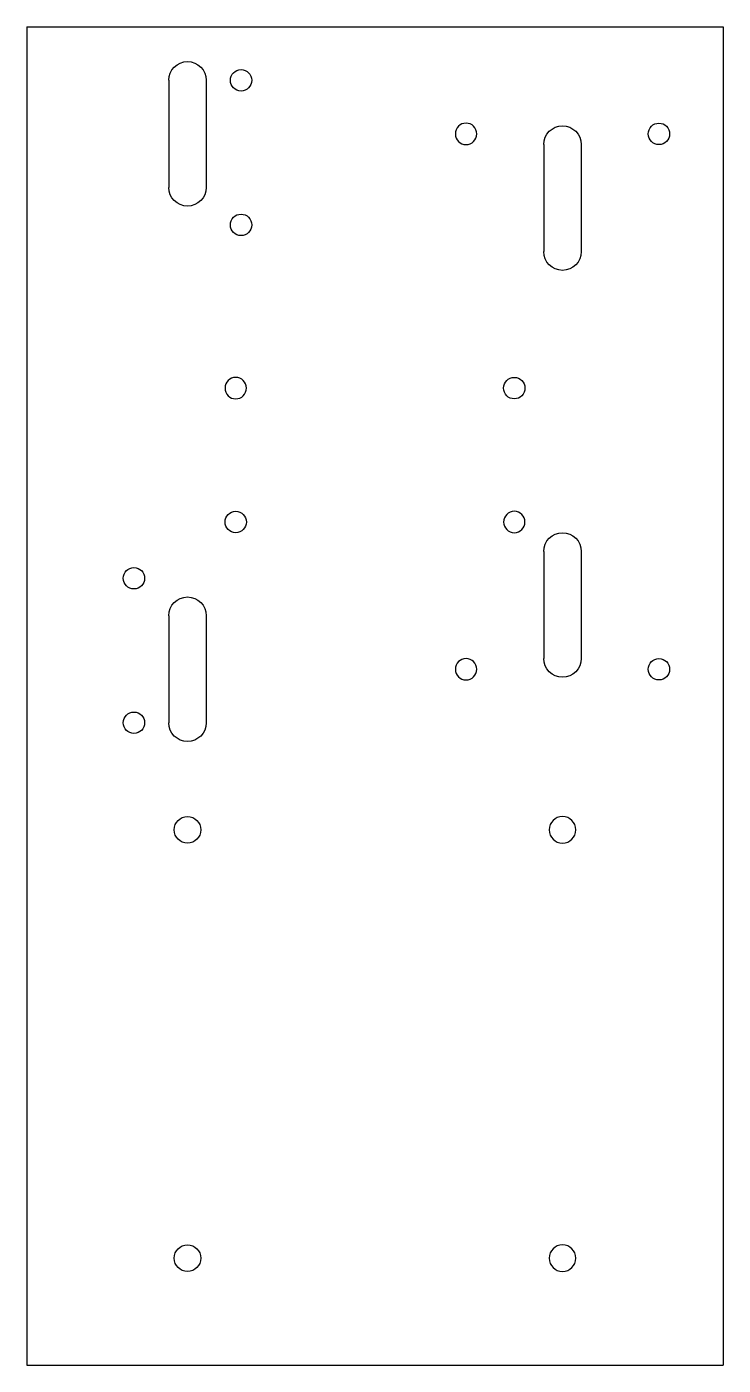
# Model space of a CAD drawing. Extents: x -65 to 65, y -125 to 125.
import ezdxf

# ---------------------------------------------------------------- set-up
doc = ezdxf.new("R2010")
doc.units = 0
doc.layers.add('VISIBLE', color=7, linetype='CONTINUOUS')

msp = doc.modelspace()

# ---------------------------------------------------------------- linework, layer by layer
at = {"layer": 'VISIBLE'}
for p, q in [((-65, 125), (-65, -125)), ((-65, 125), (65, 125)), ((65, 125), (65, -125)), ((-38.5, 115), (-38.5, 95)), ((-31.5, 115), (-31.5, 95)), ((31.5, 103), (31.5, 83)), ((38.5, 103), (38.5, 83)), ((31.5, 27), (31.5, 7)), ((38.5, 27), (38.5, 7)), ((-38.5, 15), (-38.5, -5)), ((-31.5, 15), (-31.5, -5)), ((-65, -125), (65, -125))]:
    msp.add_line(p, q, dxfattribs=at)
for centre, radius in [((-25, 115), 2), ((53, 105), 2), ((-25, 88), 2), ((26, 57.5), 2), ((-26, 32.5), 2), ((-45, 22), 2), ((53, 5), 2), ((-45, -5), 2), ((-35, -25), 2.5), ((-35, -105), 2.5)]:
    msp.add_circle(centre, radius, dxfattribs=at)
at = {"layer": 'VISIBLE', "extrusion": (0, 0, -1)}
for centre, radius in [((-17, 105), 2), ((26, 57.5), 2), ((-26, 32.5), 2), ((-17, 5), 2), ((-35, -25), 2.5), ((-35, -105), 2.5)]:
    msp.add_circle(centre, radius, dxfattribs=at)
for centre, start, end in [((35, 115), 0, 180), ((-35, 103), 0, 180), ((35, 95), 180, 0), ((-35, 83), 180, 0), ((-35, 27), 0, 180), ((35, 15), 0, 180), ((-35, 7), 180, 0), ((35, -5), 180, 0)]:
    msp.add_arc(centre, 3.5, start, end, dxfattribs=at)

doc.saveas('drawing.dxf')
